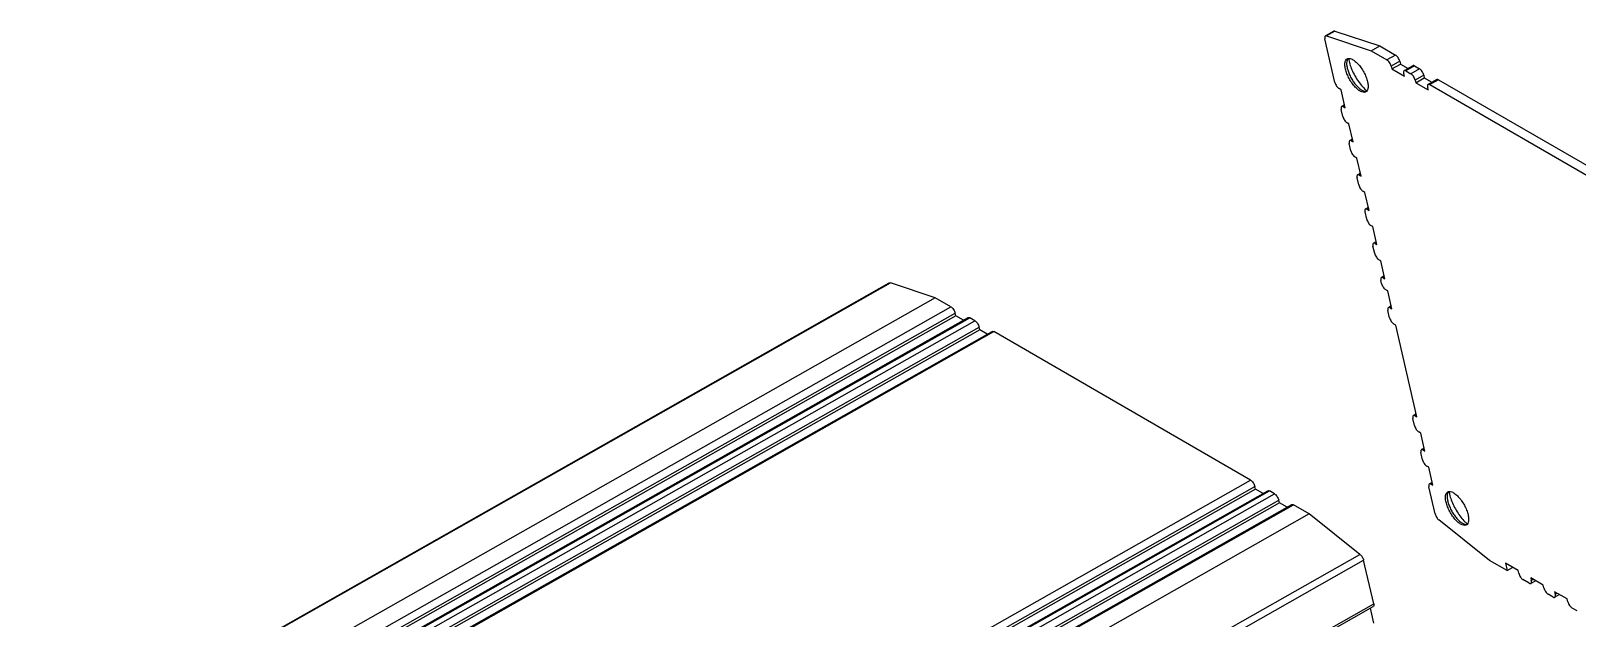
# Model space of a CAD drawing. Header units: millimetres. Extents: x 2693 to 3287, y 268 to 688.
# Drawn here: x 3051.1 to 3193.6, y 549.4 to 603.4 of the extents above; entities that cross this region are included whole.
import ezdxf

# ---------------------------------------------------------------- set-up
doc = ezdxf.new("R2010")
doc.units = ezdxf.units.MM
doc.layers.add('02___PRT_ALL_AXES', color=7, linetype='Continuous')

msp = doc.modelspace()

# ---------------------------------------------------------------- linework, layer by layer
at = {"color": 7, "linetype": 'Continuous'}
for p, q in [((3171.171, 603.428), (3170.455, 603.023)), ((3171.269, 603.431), (3170.478, 602.984)), ((3170.478, 602.984), (3174.61, 601.62)), ((3171.269, 603.431), (3175.401, 602.067)), ((3171.266, 598.713), (3170.336, 602.713)), ((3174.61, 601.62), (3175.401, 602.067)), ((3174.61, 601.62), (3176.061, 600.782)), ((3175.401, 602.067), (3176.852, 601.23)), ((3172.516, 600.896), (3172.562, 600.665)), ((3172.562, 600.665), (3172.564, 600.655)), ((3176.852, 601.23), (3176.061, 600.782)), ((3177.239, 600.648), (3176.448, 600.2)), ((3176.448, 600.2), (3176.505, 599.951)), ((3176.505, 599.951), (3177.297, 600.399)), ((3177.239, 600.648), (3177.297, 600.399)), ((3177.297, 600.399), (3177.999, 599.993)), ((3178.444, 600.245), (3177.757, 599.857)), ((3178.594, 600.224), (3177.802, 599.777)), ((3178.594, 600.224), (3179.058, 599.956)), ((3176.505, 599.951), (3177.666, 599.281)), ((3177.666, 599.281), (3177.608, 599.53)), ((3177.802, 599.777), (3178.267, 599.509)), ((3179.058, 599.956), (3178.267, 599.509)), ((3179.444, 599.374), (3178.653, 598.927)), ((3178.653, 598.927), (3178.711, 598.678)), ((3178.711, 598.678), (3179.502, 599.126)), ((3178.711, 598.678), (3179.872, 598.008)), ((3179.444, 599.374), (3179.502, 599.126)), ((3179.502, 599.126), (3180.205, 598.72)), ((3180.649, 598.972), (3179.963, 598.583)), ((3180.799, 598.951), (3180.008, 598.503)), ((3180.799, 598.951), (3204.479, 585.279)), ((3171.826, 598.03), (3171.652, 598.131)), ((3172.212, 596.372), (3171.826, 598.03)), ((3173.983, 598.122), (3174.022, 598.084)), ((3174.022, 598.084), (3174.197, 597.927)), ((3179.872, 598.008), (3179.814, 598.256)), ((3180.008, 598.503), (3203.688, 584.831)), ((3171.998, 595.563), (3171.844, 596.226)), ((3172.149, 596.641), (3171.992, 596.553)), ((3172.171, 596.548), (3172.038, 596.473)), ((3172.038, 596.473), (3172.212, 596.372)), ((3172.558, 594.88), (3172.384, 594.981)), ((3172.944, 593.222), (3172.558, 594.88)), ((3172.73, 592.412), (3172.576, 593.076)), ((3172.881, 593.491), (3172.725, 593.402)), ((3172.903, 593.398), (3172.77, 593.322)), ((3172.77, 593.322), (3172.944, 593.222)), ((3173.291, 591.73), (3173.117, 591.83)), ((3173.676, 590.072), (3173.291, 591.73)), ((3173.613, 590.341), (3173.457, 590.252)), ((3173.635, 590.248), (3173.502, 590.172)), ((3173.502, 590.172), (3173.676, 590.072)), ((3173.462, 589.262), (3173.308, 589.925)), ((3174.023, 588.579), (3173.849, 588.68)), ((3174.408, 586.921), (3174.023, 588.579)), ((3174.346, 587.191), (3174.189, 587.102)), ((3174.194, 586.112), (3174.04, 586.775)), ((3174.367, 587.097), (3174.234, 587.022)), ((3174.234, 587.022), (3174.408, 586.921)), ((3174.755, 585.429), (3174.581, 585.53)), ((3175.14, 583.771), (3174.755, 585.429)), ((3174.927, 582.962), (3174.772, 583.625)), ((3175.078, 584.04), (3174.921, 583.952)), ((3175.1, 583.947), (3174.966, 583.872)), ((3174.966, 583.872), (3175.14, 583.771)), ((3175.487, 582.279), (3175.313, 582.379)), ((3175.873, 580.621), (3175.487, 582.279)), ((3051.066, 535.467), (3130.187, 580.237)), ((3051.164, 535.47), (3130.285, 580.24)), ((3134.417, 578.876), (3130.285, 580.24)), ((3175.571, 580.191), (3175.505, 580.474)), ((3175.81, 580.89), (3175.653, 580.801)), ((3175.832, 580.797), (3175.698, 580.721)), ((3175.698, 580.721), (3175.873, 580.621)), ((3134.417, 578.876), (3055.296, 534.106)), ((3135.868, 578.039), (3134.417, 578.876)), ((3176.131, 579.508), (3175.957, 579.609)), ((3176.517, 577.85), (3176.131, 579.508)), ((3056.747, 533.268), (3135.868, 578.039)), ((3057.134, 532.686), (3136.254, 577.456)), ((3136.312, 577.208), (3057.192, 532.437)), ((3136.312, 577.208), (3136.254, 577.456)), ((3137.014, 576.802), (3136.312, 577.208)), ((3176.303, 577.04), (3176.149, 577.704)), ((3176.454, 578.119), (3176.297, 578.03)), ((3176.476, 578.026), (3176.343, 577.95)), ((3176.343, 577.95), (3176.517, 577.85)), ((3058.338, 532.283), (3137.459, 577.054)), ((3058.488, 532.263), (3137.609, 577.033)), ((3058.953, 531.995), (3138.073, 576.765)), ((3059.339, 531.413), (3138.46, 576.183)), ((3138.518, 575.934), (3059.397, 531.164)), ((3060.544, 531.01), (3139.665, 575.781)), ((3138.073, 576.765), (3137.609, 577.033)), ((3138.518, 575.934), (3138.46, 576.183)), ((3139.22, 575.529), (3138.518, 575.934)), ((3176.863, 576.358), (3176.689, 576.458)), ((3178.827, 567.91), (3176.863, 576.358)), ((3060.694, 530.989), (3139.815, 575.76)), ((3163.495, 562.088), (3139.815, 575.76)), ((3178.613, 567.1), (3178.459, 567.764)), ((3178.764, 568.179), (3178.608, 568.09)), ((3178.786, 568.086), (3178.653, 568.011)), ((3178.653, 568.011), (3178.827, 567.91)), ((3179.174, 566.418), (3179, 566.518)), ((3179.559, 564.76), (3179.174, 566.418)), ((3179.345, 563.95), (3179.191, 564.613)), ((3179.497, 565.029), (3179.34, 564.94)), ((3179.518, 564.936), (3179.385, 564.86)), ((3179.385, 564.86), (3179.559, 564.76)), ((3179.906, 563.267), (3179.732, 563.368)), ((3180.291, 561.609), (3179.906, 563.267)), ((3084.374, 517.318), (3163.495, 562.088)), ((3180.229, 561.879), (3180.072, 561.79)), ((3180.25, 561.785), (3180.117, 561.71)), ((3180.117, 561.71), (3180.291, 561.609)), ((3084.761, 516.736), (3163.881, 561.506)), ((3163.939, 561.257), (3084.819, 516.487)), ((3085.966, 516.333), (3165.086, 561.103)), ((3086.115, 516.312), (3165.236, 561.083)), ((3086.58, 516.044), (3165.7, 560.815)), ((3086.966, 515.462), (3166.087, 560.233)), ((3163.939, 561.257), (3163.881, 561.506)), ((3164.642, 560.852), (3163.939, 561.257)), ((3165.7, 560.815), (3165.236, 561.083)), ((3166.145, 559.984), (3166.087, 560.233)), ((3180.504, 558.966), (3179.923, 561.463)), ((3181.784, 561.02), (3181.83, 560.789)), ((3181.83, 560.789), (3181.832, 560.779)), ((3166.145, 559.984), (3087.024, 515.213)), ((3088.171, 515.06), (3167.292, 559.83)), ((3088.321, 515.039), (3167.442, 559.809)), ((3168.893, 558.972), (3089.772, 514.201)), ((3166.847, 559.578), (3166.145, 559.984)), ((3168.893, 558.972), (3167.442, 559.809)), ((3173.573, 555.247), (3168.893, 558.972)), ((3185.516, 554.697), (3180.835, 558.421)), ((3183.252, 558.246), (3183.29, 558.208)), ((3183.29, 558.208), (3183.465, 558.051)), ((3094.453, 510.477), (3173.573, 555.247)), ((3094.784, 509.933), (3173.905, 554.703)), ((3174.835, 550.703), (3173.905, 554.703)), ((3187.144, 553.757), (3185.516, 554.697)), ((3188.15, 553.75), (3186.99, 554.421)), ((3186.99, 554.421), (3187.144, 553.757)), ((3187.144, 553.757), (3187.646, 554.042)), ((3188.208, 553.502), (3188.15, 553.75)), ((3190.469, 552.412), (3189.309, 553.082)), ((3189.309, 553.082), (3189.366, 552.833)), ((3189.173, 552.586), (3188.595, 552.92)), ((3189.767, 552.817), (3189.322, 552.565)), ((3189.555, 552.94), (3189.366, 552.833)), ((3190.527, 552.163), (3190.469, 552.412)), ((3191.378, 551.313), (3190.914, 551.581)), ((3192.675, 551.138), (3191.514, 551.808)), ((3191.514, 551.808), (3191.572, 551.56)), ((3191.973, 551.544), (3191.528, 551.292)), ((3191.76, 551.666), (3191.572, 551.56)), ((3095.67, 505.665), (3174.791, 550.436)), ((3095.714, 505.933), (3174.835, 550.703)), ((3174.852, 548.899), (3174.529, 550.288)), ((3192.733, 550.89), (3192.675, 551.138)), ((3193.584, 550.039), (3193.119, 550.307))]:
    msp.add_line(p, q, dxfattribs=at)
for points, start_tangent, end_tangent in [([(3170.341, 602.939), (3170.32, 602.844), (3170.336, 602.713)], (-0.4968134, -0.8678574), (0.2263882, -0.9740372)), ([(3170.38, 602.98), (3170.341, 602.939)], (-0.8551107, -0.5184454), (-0.4968134, -0.8678574)), ([(3170.478, 602.984), (3170.396, 602.988), (3170.38, 602.98)], (-0.949606, 0.313446), (-0.8551107, -0.5184454)), ([(3171.269, 603.431), (3171.187, 603.435), (3171.171, 603.428)], (-0.949606, 0.313446), (-0.8551107, -0.5184454)), ([(3172.354, 600.632), (3172.353, 600.624), (3172.345, 600.347), (3172.395, 600.029)], (-0.1604281, -0.9870475), (0.2263881, -0.9740372)), ([(3172.424, 600.838), (3172.354, 600.632)], (-0.5126861, -0.8585761), (-0.1604281, -0.9870475)), ([(3172.395, 600.029), (3172.501, 599.677), (3172.662, 599.299), (3172.872, 598.923), (3173.113, 598.579), (3173.369, 598.291), (3173.626, 598.071), (3173.869, 597.931), (3173.886, 597.924)], (0.2263882, -0.9740371), (0.9284872, -0.3713644)), ([(3172.482, 600.914), (3172.424, 600.838)], (-0.7062091, -0.7080033), (-0.5126861, -0.8585761)), ([(3172.564, 600.655), (3172.717, 600.143), (3172.953, 599.592), (3173.258, 599.044), (3173.61, 598.543), (3173.983, 598.122)], (0.2263882, -0.9740372), (0.7103404, -0.7038583)), ([(3176.448, 600.2), (3176.389, 600.371), (3176.295, 600.542), (3176.18, 600.686), (3176.061, 600.782)], (-0.2263882, 0.9740372), (-0.8660254, 0.5)), ([(3177.239, 600.648), (3177.18, 600.819), (3177.086, 600.99), (3176.971, 601.134), (3176.852, 601.23)], (-0.2263882, 0.9740372), (-0.8660254, 0.5)), ([(3178.594, 600.224), (3178.49, 600.257), (3178.444, 600.243)], (-0.8660254, 0.5), (-0.8778523, -0.4789315)), ([(3171.266, 598.713), (3171.325, 598.541), (3171.419, 598.371), (3171.534, 598.226), (3171.652, 598.131)], (0.2263882, -0.9740372), (0.8660254, -0.5)), ([(3177.653, 599.796), (3177.625, 599.774), (3177.594, 599.676), (3177.608, 599.53)], (-0.8778523, -0.4789315), (0.2263882, -0.9740372)), ([(3177.802, 599.777), (3177.699, 599.809), (3177.653, 599.796)], (-0.8660254, 0.5), (-0.8778523, -0.4789315)), ([(3178.653, 598.927), (3178.594, 599.098), (3178.5, 599.269), (3178.385, 599.413), (3178.267, 599.509)], (-0.2263882, 0.9740372), (-0.8660254, 0.5)), ([(3179.444, 599.374), (3179.385, 599.546), (3179.291, 599.716), (3179.176, 599.861), (3179.058, 599.956)], (-0.2263882, 0.9740372), (-0.8660254, 0.5)), ([(3180.799, 598.951), (3180.695, 598.984), (3180.65, 598.97)], (-0.8660254, 0.5), (-0.8778523, -0.4789315)), ([(3173.886, 597.924), (3174.087, 597.878)], (0.9284872, -0.3713644), (0.9994998, -0.031625)), ([(3174.087, 597.878), (3174.192, 597.888)], (0.9994998, -0.031625), (0.9728227, 0.2315512)), ([(3179.859, 598.522), (3179.831, 598.5), (3179.799, 598.402), (3179.814, 598.256)], (-0.8778523, -0.4789315), (0.2263882, -0.9740372)), ([(3180.008, 598.503), (3179.904, 598.536), (3179.859, 598.522)], (-0.8660254, 0.5), (-0.8778523, -0.4789315)), ([(3171.888, 596.492), (3171.861, 596.47), (3171.829, 596.372), (3171.844, 596.226)], (-0.8778523, -0.4789315), (0.2263882, -0.9740372)), ([(3172.038, 596.473), (3171.934, 596.505), (3171.888, 596.492)], (-0.8660254, 0.5), (-0.8778523, -0.4789315)), ([(3171.998, 595.563), (3172.057, 595.391), (3172.151, 595.22), (3172.266, 595.076), (3172.384, 594.981)], (0.2263882, -0.9740372), (0.8660254, -0.5)), ([(3172.621, 593.341), (3172.593, 593.32), (3172.561, 593.221), (3172.576, 593.076)], (-0.8778523, -0.4789315), (0.2263882, -0.9740372)), ([(3172.77, 593.322), (3172.666, 593.355), (3172.621, 593.341)], (-0.8660254, 0.5), (-0.8778523, -0.4789315)), ([(3172.73, 592.412), (3172.789, 592.241), (3172.883, 592.07), (3172.998, 591.926), (3173.117, 591.83)], (0.2263882, -0.9740372), (0.8660254, -0.5)), ([(3173.353, 590.191), (3173.325, 590.169), (3173.293, 590.071), (3173.308, 589.925)], (-0.8778523, -0.4789315), (0.2263882, -0.9740372)), ([(3173.502, 590.172), (3173.398, 590.205), (3173.353, 590.191)], (-0.8660254, 0.5), (-0.8778523, -0.4789315)), ([(3173.462, 589.262), (3173.521, 589.091), (3173.615, 588.92), (3173.73, 588.776), (3173.849, 588.68)], (0.2263882, -0.9740372), (0.8660254, -0.5)), ([(3174.085, 587.041), (3174.057, 587.019), (3174.025, 586.921), (3174.04, 586.775)], (-0.8778523, -0.4789315), (0.2263882, -0.9740372)), ([(3174.234, 587.022), (3174.13, 587.055), (3174.085, 587.041)], (-0.8660254, 0.5), (-0.8778523, -0.4789315)), ([(3174.194, 586.112), (3174.253, 585.94), (3174.348, 585.77), (3174.463, 585.625), (3174.581, 585.53)], (0.2263882, -0.9740372), (0.8660254, -0.5)), ([(3174.817, 583.891), (3174.789, 583.869), (3174.758, 583.771), (3174.772, 583.625)], (-0.8778523, -0.4789315), (0.2263882, -0.9740372)), ([(3174.966, 583.872), (3174.863, 583.904), (3174.817, 583.891)], (-0.8660254, 0.5), (-0.8778523, -0.4789315)), ([(3174.927, 582.962), (3174.986, 582.79), (3175.08, 582.619), (3175.195, 582.475), (3175.313, 582.379)], (0.2263882, -0.9740372), (0.8660254, -0.5)), ([(3130.187, 580.237), (3130.203, 580.244), (3130.285, 580.24)], (0.8551107, 0.5184454), (0.949606, -0.313446)), ([(3175.549, 580.74), (3175.522, 580.718), (3175.49, 580.62), (3175.505, 580.474)], (-0.8778523, -0.4789315), (0.2263882, -0.9740372)), ([(3175.698, 580.721), (3175.595, 580.754), (3175.549, 580.74)], (-0.8660254, 0.5), (-0.8778523, -0.4789315)), ([(3175.571, 580.191), (3175.63, 580.019), (3175.724, 579.848), (3175.839, 579.704), (3175.957, 579.609)], (0.2263882, -0.9740372), (0.8660254, -0.5)), ([(3135.868, 578.039), (3135.986, 577.943), (3136.101, 577.799), (3136.195, 577.628), (3136.254, 577.456)], (0.8660254, -0.5), (0.2263882, -0.9740372)), ([(3176.193, 577.969), (3176.166, 577.948), (3176.134, 577.849), (3176.149, 577.704)], (-0.8778523, -0.4789315), (0.2263882, -0.9740372)), ([(3176.343, 577.95), (3176.239, 577.983), (3176.193, 577.969)], (-0.8660254, 0.5), (-0.8778523, -0.4789315)), ([(3137.46, 577.052), (3137.505, 577.066), (3137.609, 577.033)], (0.8778523, 0.4789315), (0.8660254, -0.5)), ([(3138.073, 576.765), (3138.192, 576.67), (3138.307, 576.525), (3138.401, 576.355), (3138.46, 576.183)], (0.8660254, -0.5), (0.2263882, -0.9740372)), ([(3139.666, 575.779), (3139.711, 575.792), (3139.815, 575.76)], (0.8778523, 0.4789315), (0.8660254, -0.5)), ([(3176.303, 577.04), (3176.362, 576.869), (3176.456, 576.698), (3176.571, 576.554), (3176.689, 576.458)], (0.2263882, -0.9740372), (0.8660254, -0.5)), ([(3178.504, 568.03), (3178.476, 568.008), (3178.444, 567.909), (3178.459, 567.764)], (-0.8778523, -0.4789315), (0.2263882, -0.9740372)), ([(3178.653, 568.011), (3178.549, 568.043), (3178.504, 568.03)], (-0.8660254, 0.5), (-0.8778523, -0.4789315)), ([(3178.613, 567.1), (3178.672, 566.929), (3178.766, 566.758), (3178.881, 566.614), (3179, 566.518)], (0.2263882, -0.9740372), (0.8660254, -0.5)), ([(3179.236, 564.879), (3179.208, 564.857), (3179.176, 564.759), (3179.191, 564.613)], (-0.8778523, -0.4789315), (0.2263882, -0.9740372)), ([(3179.385, 564.86), (3179.281, 564.893), (3179.236, 564.879)], (-0.8660254, 0.5), (-0.8778523, -0.4789315)), ([(3179.345, 563.95), (3179.404, 563.779), (3179.498, 563.608), (3179.613, 563.464), (3179.732, 563.368)], (0.2263882, -0.9740372), (0.8660254, -0.5)), ([(3163.495, 562.088), (3163.613, 561.992), (3163.728, 561.848), (3163.823, 561.677), (3163.881, 561.506)], (0.8660254, -0.5), (0.2263882, -0.9740372)), ([(3179.968, 561.729), (3179.94, 561.707), (3179.909, 561.609), (3179.923, 561.463)], (-0.8778523, -0.4789315), (0.2263882, -0.9740372)), ([(3180.117, 561.71), (3180.013, 561.743), (3179.968, 561.729)], (-0.8660254, 0.5), (-0.8778523, -0.4789315)), ([(3165.087, 561.102), (3165.132, 561.115), (3165.236, 561.083)], (0.8778523, 0.4789315), (0.8660254, -0.5)), ([(3165.7, 560.815), (3165.819, 560.719), (3165.934, 560.575), (3166.028, 560.404), (3166.087, 560.233)], (0.8660254, -0.5), (0.2263882, -0.9740372)), ([(3181.622, 560.756), (3181.621, 560.748), (3181.613, 560.471), (3181.663, 560.153)], (-0.1604281, -0.9870475), (0.2263881, -0.9740372)), ([(3181.692, 560.962), (3181.622, 560.756)], (-0.5126861, -0.8585761), (-0.1604281, -0.9870475)), ([(3181.663, 560.153), (3181.769, 559.801), (3181.93, 559.424), (3182.14, 559.047), (3182.381, 558.704), (3182.637, 558.415), (3182.894, 558.195), (3183.137, 558.055), (3183.154, 558.048)], (0.2263882, -0.9740371), (0.9284872, -0.3713644)), ([(3181.75, 561.038), (3181.692, 560.962)], (-0.7062091, -0.7080033), (-0.5126861, -0.8585761)), ([(3181.832, 560.779), (3181.985, 560.267), (3182.221, 559.717), (3182.526, 559.168), (3182.878, 558.667), (3183.252, 558.246)], (0.2263882, -0.9740372), (0.7103404, -0.7038583)), ([(3167.293, 559.828), (3167.338, 559.842), (3167.442, 559.809)], (0.8778523, 0.4789315), (0.8660254, -0.5)), ([(3180.504, 558.966), (3180.554, 558.815), (3180.632, 558.662), (3180.73, 558.526), (3180.835, 558.421)], (0.2263882, -0.9740372), (0.78253, -0.6226129)), ([(3183.154, 558.048), (3183.355, 558.002)], (0.9284872, -0.3713644), (0.9994998, -0.031625)), ([(3183.355, 558.002), (3183.46, 558.012)], (0.9994998, -0.031625), (0.9728227, 0.2315512)), ([(3173.573, 555.247), (3173.679, 555.143), (3173.776, 555.007), (3173.855, 554.854), (3173.905, 554.703)], (0.78253, -0.6226129), (0.2263882, -0.9740372)), ([(3188.208, 553.502), (3188.267, 553.33), (3188.361, 553.16), (3188.476, 553.015), (3188.595, 552.92)], (0.2263882, -0.9740372), (0.8660254, -0.5)), ([(3189.173, 552.586), (3189.276, 552.554), (3189.322, 552.567)], (0.8660254, -0.5), (0.8778523, 0.4789315)), ([(3189.322, 552.567), (3189.349, 552.589), (3189.381, 552.687), (3189.366, 552.833)], (0.8778523, 0.4789315), (-0.2263882, 0.9740372)), ([(3190.527, 552.163), (3190.586, 551.992), (3190.68, 551.821), (3190.795, 551.677), (3190.914, 551.581)], (0.2263882, -0.9740372), (0.8660254, -0.5)), ([(3191.527, 551.294), (3191.555, 551.316), (3191.587, 551.414), (3191.572, 551.56)], (0.8778523, 0.4789315), (-0.2263882, 0.9740372)), ([(3174.835, 550.703), (3174.849, 550.557), (3174.818, 550.459), (3174.79, 550.437)], (0.2263882, -0.9740372), (-0.8778523, -0.4789315)), ([(3191.378, 551.313), (3191.482, 551.28), (3191.527, 551.294)], (0.8660254, -0.5), (0.8778523, 0.4789315)), ([(3192.733, 550.89), (3192.792, 550.718), (3192.886, 550.547), (3193.001, 550.403), (3193.119, 550.307)], (0.2263882, -0.9740372), (0.8660254, -0.5))]:
    msp.add_spline(points, degree=3, dxfattribs=dict(at, start_tangent=start_tangent, end_tangent=end_tangent))
at = {"layer": '02___PRT_ALL_AXES', "color": 7, "linetype": 'Continuous'}
for p, q in [((3172.333, 600.833), (3172.391, 600.875)), ((3174.173, 597.873), (3174.114, 597.831)), ((3181.601, 560.958), (3181.659, 560.999)), ((3183.441, 557.997), (3183.382, 557.955))]:
    msp.add_line(p, q, dxfattribs=at)
for points, start_tangent, end_tangent in [([(3172.237, 599.939), (3172.183, 600.324), (3172.216, 600.631), (3172.333, 600.833)], (-0.2263882, 0.9740372), (0.7453325, 0.6666929)), ([(3172.391, 600.875), (3172.524, 600.916), (3172.54, 600.918)], (0.8771177, 0.4802755), (0.9977694, 0.0667556)), ([(3172.54, 600.918), (3172.774, 600.872), (3173.063, 600.706), (3173.368, 600.429), (3173.663, 600.065), (3173.925, 599.644), (3174.132, 599.199), (3174.268, 598.767)], (0.9977694, 0.0667556), (0.2263882, -0.9740372)), ([(3173.981, 597.79), (3173.731, 597.833), (3173.442, 598), (3173.137, 598.277), (3172.842, 598.641), (3172.58, 599.062), (3172.373, 599.507), (3172.237, 599.939)], (-0.9939004, -0.1102815), (-0.2263882, 0.9740372)), ([(3174.268, 598.767), (3174.322, 598.382), (3174.289, 598.075), (3174.173, 597.873)], (0.2263882, -0.9740372), (-0.7453325, -0.6666929)), ([(3174.114, 597.831), (3173.981, 597.79)], (-0.8771177, -0.4802755), (-0.9939004, -0.1102815)), ([(3181.505, 560.064), (3181.451, 560.449), (3181.484, 560.755), (3181.601, 560.958)], (-0.2263882, 0.9740372), (0.7453325, 0.6666929)), ([(3181.659, 560.999), (3181.792, 561.04), (3181.808, 561.042)], (0.8771177, 0.4802755), (0.9977694, 0.0667556)), ([(3181.808, 561.042), (3182.042, 560.997), (3182.331, 560.83), (3182.636, 560.553), (3182.931, 560.19), (3183.193, 559.768), (3183.4, 559.323), (3183.536, 558.891)], (0.9977694, 0.0667556), (0.2263882, -0.9740372)), ([(3183.249, 557.914), (3182.999, 557.958), (3182.71, 558.125), (3182.405, 558.401), (3182.11, 558.765), (3181.848, 559.186), (3181.641, 559.631), (3181.505, 560.064)], (-0.9939004, -0.1102815), (-0.2263882, 0.9740372)), ([(3183.536, 558.891), (3183.59, 558.506), (3183.557, 558.199), (3183.441, 557.997)], (0.2263882, -0.9740372), (-0.7453325, -0.6666929)), ([(3183.382, 557.955), (3183.249, 557.914)], (-0.8771177, -0.4802755), (-0.9939004, -0.1102815))]:
    msp.add_spline(points, degree=3, dxfattribs=dict(at, start_tangent=start_tangent, end_tangent=end_tangent))

doc.saveas('drawing.dxf')
